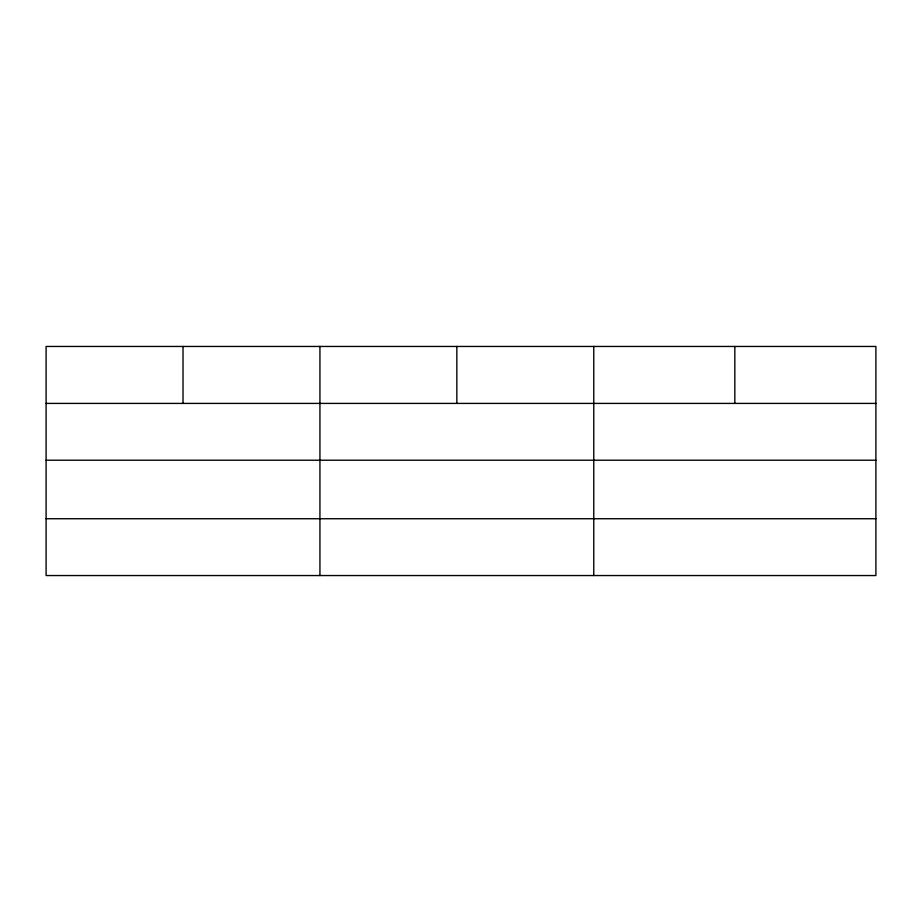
<?xml version="1.0" encoding="UTF-8"?>
<svg xmlns="http://www.w3.org/2000/svg" width="922" height="922" viewBox="0 0 922 922"><rect width="100%" height="100%" fill="white"/><g stroke="black" fill="none" stroke-linecap="round" stroke-linejoin="round"><path stroke-width="1.38" d="M875.9 460.216L875.9 346.453L46.1 346.453L46.1 575.547L875.9 575.547L875.9 460.216L46.1 460.216M46.1 403.41L875.9 403.41M46.1 518.74L875.9 518.74M734.834 346.453L734.834 403.41M593.768 346.453L593.768 575.547M456.851 346.453L456.851 403.41M319.934 346.453L319.934 575.547M183.017 346.453L183.017 403.41"/></g></svg>
